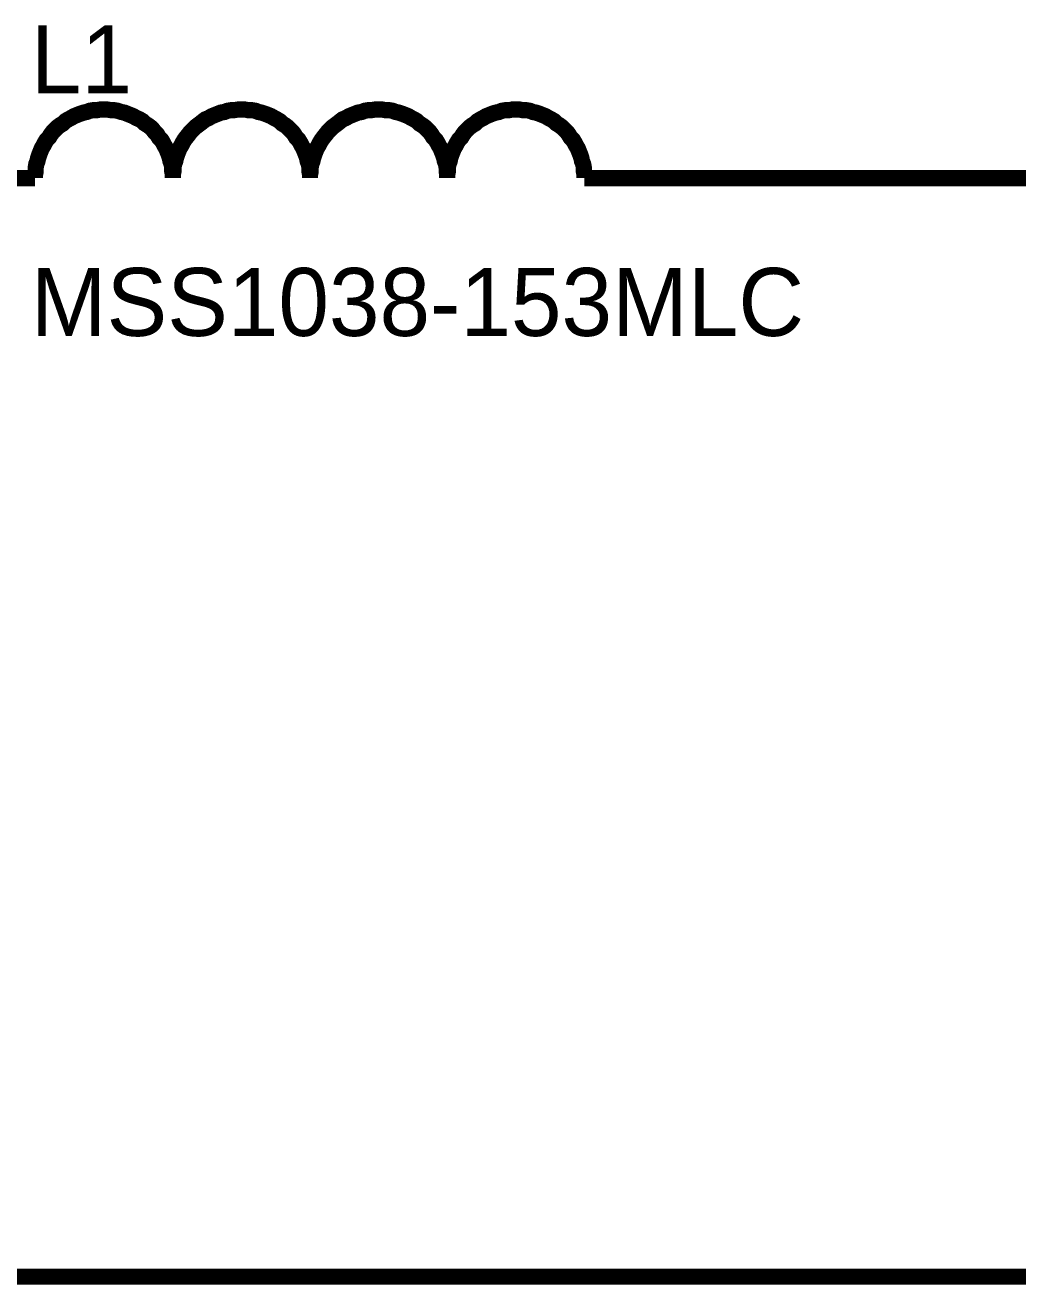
# Model space of a CAD drawing. Header units: millimetres. Extents: x 0 to 19, y 0 to 9.5.
# Drawn here: x 4.693 to 5.416, y 6.694 to 7.611 of the extents above; entities that cross this region are included whole.
import ezdxf

# ---------------------------------------------------------------- set-up
doc = ezdxf.new("R2010")
doc.units = ezdxf.units.MM
doc.header["$MEASUREMENT"] = 0
doc.layers.add('Sheet', color=255, linetype='Continuous')

msp = doc.modelspace()

# ---------------------------------------------------------------- linework, layer by layer
at = {"layer": 'Sheet', "const_width": 0.0118}
for points in [[(4.75, 7.54987), (4.74735, 7.54987), (4.74514, 7.54942), (4.74248, 7.54942), (4.73983, 7.54898), (4.73762, 7.5481), (4.73541, 7.54765), (4.73276, 7.54677), (4.73055, 7.54589), (4.72834, 7.545), (4.72613, 7.54368), (4.72436, 7.54279), (4.72215, 7.54147), (4.72038, 7.5397), (4.71817, 7.53837), (4.7164, 7.53704), (4.71463, 7.53528), (4.71286, 7.53351), (4.71154, 7.53174), (4.71021, 7.52953), (4.70844, 7.52776), (4.70712, 7.52555), (4.70623, 7.52378), (4.70491, 7.52157), (4.70402, 7.51936), (4.70314, 7.51715), (4.70225, 7.5145), (4.70181, 7.51229), (4.70093, 7.51008), (4.70048, 7.50742), (4.70048, 7.50477), (4.70004, 7.50256), (4.70004, 7.49991)], [(4.8004, 7.49991), (4.8004, 7.50256), (4.79996, 7.50477), (4.79996, 7.50742), (4.79952, 7.51008), (4.79863, 7.51229), (4.79819, 7.5145), (4.79731, 7.51715), (4.79642, 7.51936), (4.79554, 7.52157), (4.79421, 7.52378), (4.79333, 7.52555), (4.792, 7.52776), (4.79023, 7.52953), (4.78891, 7.53174), (4.78714, 7.53351), (4.78581, 7.53528), (4.78404, 7.53704), (4.78227, 7.53837), (4.78006, 7.5397), (4.77829, 7.54147), (4.77608, 7.54279), (4.77387, 7.54368), (4.77166, 7.545), (4.76945, 7.54589), (4.76724, 7.54677), (4.76503, 7.54765), (4.76282, 7.5481), (4.76017, 7.54898), (4.75752, 7.54942), (4.75531, 7.54942), (4.75265, 7.54987), (4.75, 7.54987)], [(4.75, 7.54987), (4.75, 7.54987), (4.75, 7.54987), (4.75, 7.54987), (4.75, 7.54987), (4.75, 7.54987), (4.75, 7.54987), (4.75, 7.54987), (4.75, 7.54987), (4.75, 7.54987), (4.75, 7.54987), (4.75, 7.54987), (4.75, 7.54987), (4.75, 7.54987), (4.75, 7.54987), (4.75, 7.54987), (4.75, 7.54987), (4.75, 7.54987), (4.75, 7.54987), (4.75, 7.54987), (4.75, 7.54987), (4.75, 7.54987), (4.75, 7.54987), (4.75, 7.54987), (4.75, 7.54987), (4.75, 7.54987), (4.75, 7.54987), (4.75, 7.54987), (4.75, 7.54987), (4.75, 7.54987), (4.75, 7.54987), (4.75, 7.54987), (4.75, 7.54987)], [(4.85036, 7.54987), (4.84771, 7.54987), (4.84505, 7.54942), (4.84284, 7.54942), (4.84019, 7.54898), (4.83798, 7.5481), (4.83533, 7.54765), (4.83312, 7.54677), (4.83091, 7.54589), (4.8287, 7.545), (4.82648, 7.54368), (4.82427, 7.54279), (4.82251, 7.54147), (4.8203, 7.5397), (4.81853, 7.53837), (4.81676, 7.53704), (4.81499, 7.53528), (4.81322, 7.53351), (4.8119, 7.53174), (4.81013, 7.52953), (4.8088, 7.52776), (4.80747, 7.52555), (4.80659, 7.52378), (4.80526, 7.52157), (4.80438, 7.51936), (4.80349, 7.51715), (4.80261, 7.5145), (4.80217, 7.51229), (4.80128, 7.51008), (4.80084, 7.50742), (4.80084, 7.50477), (4.8004, 7.50256), (4.8004, 7.49991)], [(4.90032, 7.49991), (4.90032, 7.50256), (4.89987, 7.50477), (4.89987, 7.50742), (4.89943, 7.51008), (4.89855, 7.51229), (4.89811, 7.5145), (4.89722, 7.51715), (4.89634, 7.51936), (4.89545, 7.52157), (4.89413, 7.52378), (4.89324, 7.52555), (4.89192, 7.52776), (4.89015, 7.52953), (4.88882, 7.53174), (4.8875, 7.53351), (4.88573, 7.53528), (4.88396, 7.53704), (4.88219, 7.53837), (4.87998, 7.5397), (4.87821, 7.54147), (4.876, 7.54279), (4.87423, 7.54368), (4.87202, 7.545), (4.86981, 7.54589), (4.8676, 7.54677), (4.86495, 7.54765), (4.86274, 7.5481), (4.86053, 7.54898), (4.85787, 7.54942), (4.85522, 7.54942), (4.85301, 7.54987), (4.85036, 7.54987)], [(4.85036, 7.54987), (4.85036, 7.54987), (4.85036, 7.54987), (4.85036, 7.54987), (4.85036, 7.54987), (4.85036, 7.54987), (4.85036, 7.54987), (4.85036, 7.54987), (4.85036, 7.54987), (4.85036, 7.54987), (4.85036, 7.54987), (4.85036, 7.54987), (4.85036, 7.54987), (4.85036, 7.54987), (4.85036, 7.54987), (4.85036, 7.54987), (4.85036, 7.54987), (4.85036, 7.54987), (4.85036, 7.54987), (4.85036, 7.54987), (4.85036, 7.54987), (4.85036, 7.54987), (4.85036, 7.54987), (4.85036, 7.54987), (4.85036, 7.54987), (4.85036, 7.54987), (4.85036, 7.54987), (4.85036, 7.54987), (4.85036, 7.54987), (4.85036, 7.54987), (4.85036, 7.54987), (4.85036, 7.54987), (4.85036, 7.54987)], [(4.95027, 7.54987), (4.94762, 7.54987), (4.94497, 7.54942), (4.94276, 7.54942), (4.94011, 7.54898), (4.9379, 7.5481), (4.93524, 7.54765), (4.93303, 7.54677), (4.93082, 7.54589), (4.92861, 7.545), (4.9264, 7.54368), (4.92419, 7.54279), (4.92242, 7.54147), (4.92021, 7.5397), (4.91844, 7.53837), (4.91667, 7.53704), (4.91491, 7.53528), (4.91314, 7.53351), (4.91181, 7.53174), (4.91004, 7.52953), (4.90872, 7.52776), (4.90739, 7.52555), (4.90651, 7.52378), (4.90518, 7.52157), (4.9043, 7.51936), (4.90341, 7.51715), (4.90253, 7.5145), (4.90208, 7.51229), (4.9012, 7.51008), (4.90076, 7.50742), (4.90076, 7.50477), (4.90032, 7.50256), (4.90032, 7.49991)], [(5.00023, 7.49991), (5.00023, 7.50256), (4.99979, 7.50477), (4.99979, 7.50742), (4.99935, 7.51008), (4.99846, 7.51229), (4.99802, 7.5145), (4.99714, 7.51715), (4.99625, 7.51936), (4.99537, 7.52157), (4.99404, 7.52378), (4.99316, 7.52555), (4.99183, 7.52776), (4.99006, 7.52953), (4.98874, 7.53174), (4.98741, 7.53351), (4.98564, 7.53528), (4.98387, 7.53704), (4.98211, 7.53837), (4.9799, 7.5397), (4.97813, 7.54147), (4.97592, 7.54279), (4.97415, 7.54368), (4.97194, 7.545), (4.96973, 7.54589), (4.96752, 7.54677), (4.96486, 7.54765), (4.96265, 7.5481), (4.96044, 7.54898), (4.95779, 7.54942), (4.95514, 7.54942), (4.95293, 7.54987), (4.95027, 7.54987)], [(4.95027, 7.54987), (4.95027, 7.54987), (4.95027, 7.54987), (4.95027, 7.54987), (4.95027, 7.54987), (4.95027, 7.54987), (4.95027, 7.54987), (4.95027, 7.54987), (4.95027, 7.54987), (4.95027, 7.54987), (4.95027, 7.54987), (4.95027, 7.54987), (4.95027, 7.54987), (4.95027, 7.54987), (4.95027, 7.54987), (4.95027, 7.54987), (4.95027, 7.54987), (4.95027, 7.54987), (4.95027, 7.54987), (4.95027, 7.54987), (4.95027, 7.54987), (4.95027, 7.54987), (4.95027, 7.54987), (4.95027, 7.54987), (4.95027, 7.54987), (4.95027, 7.54987), (4.95027, 7.54987), (4.95027, 7.54987), (4.95027, 7.54987), (4.95027, 7.54987), (4.95027, 7.54987), (4.95027, 7.54987), (4.95027, 7.54987)], [(5.05019, 7.54987), (5.04754, 7.54987), (5.04533, 7.54942), (5.04267, 7.54942), (5.04002, 7.54898), (5.03781, 7.5481), (5.0356, 7.54765), (5.03295, 7.54677), (5.03074, 7.54589), (5.02853, 7.545), (5.02632, 7.54368), (5.02455, 7.54279), (5.02234, 7.54147), (5.02057, 7.5397), (5.01836, 7.53837), (5.01659, 7.53704), (5.01482, 7.53528), (5.01305, 7.53351), (5.01173, 7.53174), (5.0104, 7.52953), (5.00863, 7.52776), (5.00731, 7.52555), (5.00642, 7.52378), (5.0051, 7.52157), (5.00421, 7.51936), (5.00333, 7.51715), (5.00244, 7.5145), (5.002, 7.51229), (5.00112, 7.51008), (5.00067, 7.50742), (5.00067, 7.50477), (5.00023, 7.50256), (5.00023, 7.49991)], [(5.10015, 7.49991), (5.10015, 7.50256), (5.09971, 7.50477), (5.09971, 7.50742), (5.09926, 7.51008), (5.09838, 7.51229), (5.09794, 7.5145), (5.09705, 7.51715), (5.09617, 7.51936), (5.09529, 7.52157), (5.09396, 7.52378), (5.09308, 7.52555), (5.09175, 7.52776), (5.08998, 7.52953), (5.08865, 7.53174), (5.08733, 7.53351), (5.08556, 7.53528), (5.08379, 7.53704), (5.08202, 7.53837), (5.07981, 7.5397), (5.07804, 7.54147), (5.07583, 7.54279), (5.07406, 7.54368), (5.07185, 7.545), (5.06964, 7.54589), (5.06743, 7.54677), (5.06478, 7.54765), (5.06257, 7.5481), (5.06036, 7.54898), (5.05771, 7.54942), (5.05505, 7.54942), (5.05284, 7.54987), (5.05019, 7.54987)], [(5.05019, 7.54987), (5.05019, 7.54987), (5.05019, 7.54987), (5.05019, 7.54987), (5.05019, 7.54987), (5.05019, 7.54987), (5.05019, 7.54987), (5.05019, 7.54987), (5.05019, 7.54987), (5.05019, 7.54987), (5.05019, 7.54987), (5.05019, 7.54987), (5.05019, 7.54987), (5.05019, 7.54987), (5.05019, 7.54987), (5.05019, 7.54987), (5.05019, 7.54987), (5.05019, 7.54987), (5.05019, 7.54987), (5.05019, 7.54987), (5.05019, 7.54987), (5.05019, 7.54987), (5.05019, 7.54987), (5.05019, 7.54987), (5.05019, 7.54987), (5.05019, 7.54987), (5.05019, 7.54987), (5.05019, 7.54987), (5.05019, 7.54987), (5.05019, 7.54987), (5.05019, 7.54987), (5.05019, 7.54987), (5.05019, 7.54987)], [(4.70004, 7.49991), (4.60013, 7.49991)], [(5.10015, 7.49991), (5.20007, 7.49991)], [(5.20007, 7.49991), (5.50026, 7.49991), (5.50026, 7.39999)], [(4.00019, 7.19972), (4.20002, 7.19972), (4.20002, 6.69969), (6.40039, 6.69969), (6.80005, 6.69969)]]:
    msp.add_lwpolyline(points, dxfattribs=at)

# ---------------------------------------------------------------- texts
at = {"layer": 'Sheet'}
for s, p in [('L1', (4.69695, 7.5618)), ('MSS1038-153MLC', (4.69695, 7.38496))]:
    msp.add_text(s, height=0.049516, dxfattribs=at).set_placement(p)

doc.saveas('drawing.dxf')
